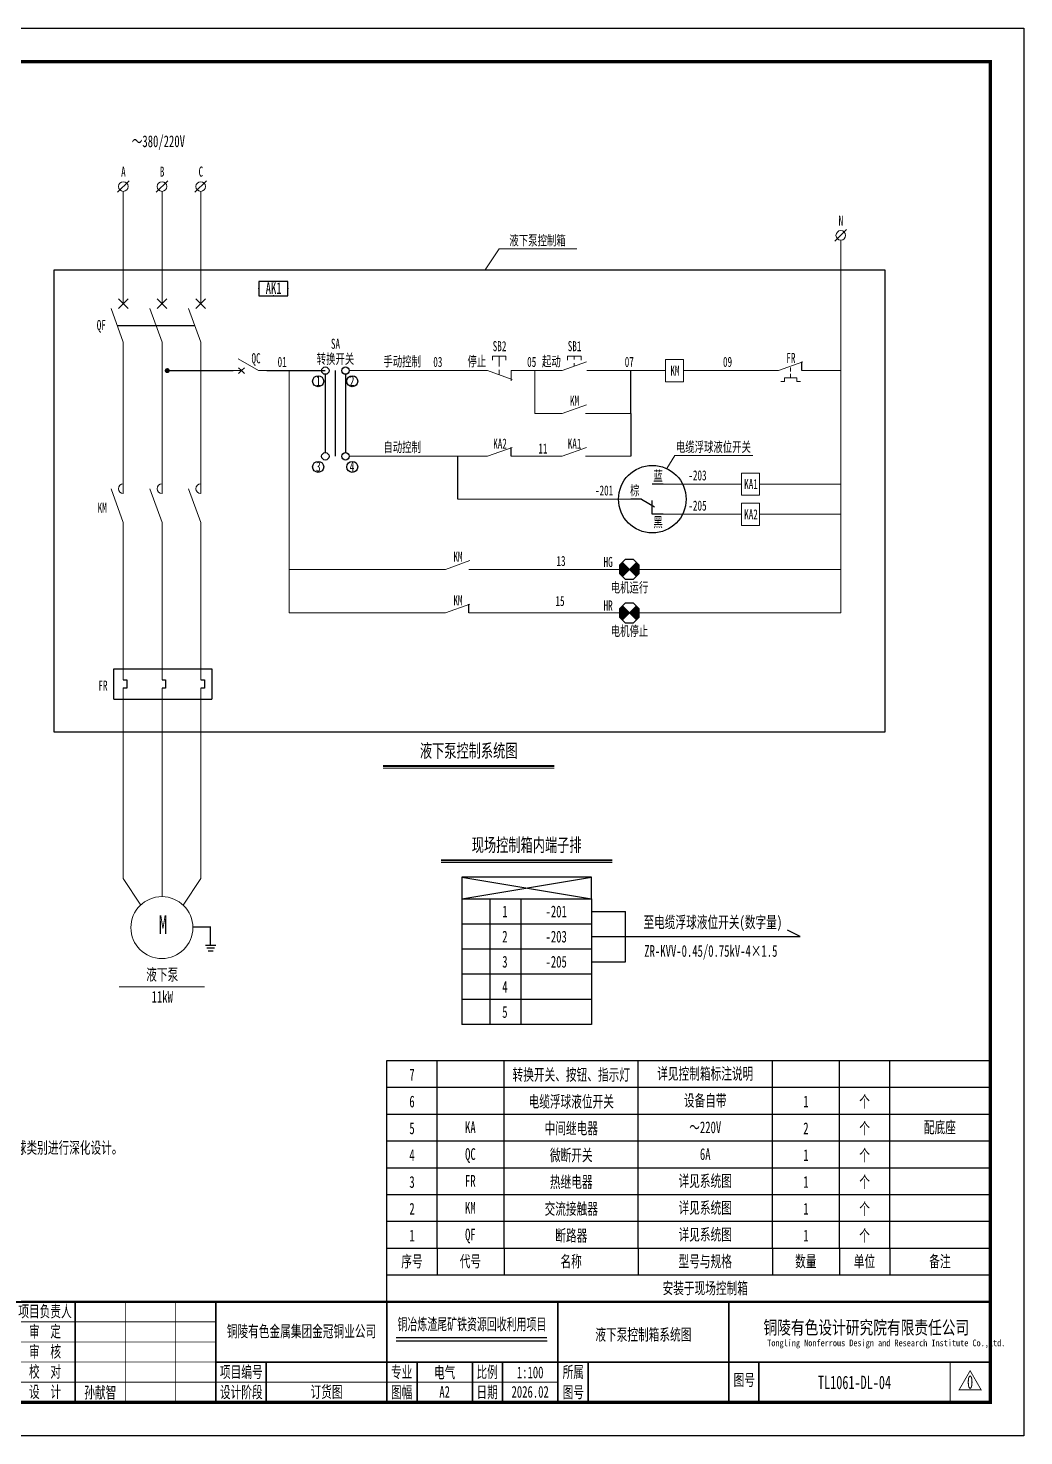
# Model space of a CAD drawing. Header units: millimetres. Extents: x 401220 to 2750366, y -101310 to 943175.
# Drawn here: x 1138805 to 1168505, y 11312 to 53312 of the extents above; entities that cross this region are included whole.
import ezdxf
from ezdxf.enums import TextEntityAlignment as Align

# ---------------------------------------------------------------- set-up
doc = ezdxf.new("R2010")
doc.units = ezdxf.units.MM
for name, pattern in [('DASHED', [0.75, 0.5, -0.25]), ('常规', [20, 10, 0, 10]), ('接地线', [1460, 500, 500, -200, 60, -200])]:
    doc.linetypes.add(name, pattern=pattern)
for name, color, linetype, lineweight in [('01', 7, 'Continuous', 50), ('1轮廓实线层', 7, 'Continuous', 18), ('_0', 7, 'Continuous', 25), ('CAXA0层', 7, 'Continuous', 25), ('SW', 8, 'Continuous', 20)]:
    doc.layers.add(name, color=color, linetype=linetype, lineweight=lineweight)
for name, color, linetype in [('4虚线层', 6, 'DASHED'), ('MX', 3, 'Continuous'), ('TEXT', 4, 'Continuous'), ('动力平面导线层', 3, '常规'), ('动力平面设备层', 1, 'Continuous'), ('图框', 7, 'Continuous'), ('标注-照明', 7, 'Continuous'), ('照明平面导线层', 3, 'Continuous'), ('照明平面设备层', 1, 'Continuous'), ('电气-接地设计-接地线', 3, '接地线')]:
    doc.layers.add(name, color=color, linetype=linetype)
doc.styles.add('HZ', font='simsun.ttf', dxfattribs={"width": 0.75})
doc.styles.add('标准', font='NSimSun.ttf', dxfattribs={"width": 0.667})

# ---------------------------------------------------------------- blocks, each defined once
blk = doc.blocks.new('HHG')
at = {"layer": '01', "color": 3, "lineweight": 30}
for p, q in [((959, 450), (640, 450)), ((320, 0), (0, 0)), ((320, 0), (708, -224)), ((640, -452), (640, -42)), ((959, -452), (640, -452))]:
    blk.add_line(p, q, dxfattribs=at)
blk = doc.blocks.new('*U31')
at = {"layer": '1轮廓实线层'}
for p, q in [((0, 15), (0, 10)), ((0, 5), (-3.5, 11.06)), ((0, 10), (-0.88, 10.88)), ((0, 10), (-0.88, 9.12)), ((0, 10), (0.88, 10.88)), ((0, 10), (0.88, 9.12)), ((0, 5), (0, 0))]:
    blk.add_line(p, q, dxfattribs=at)
blk = doc.blocks.new('PLA1')
at = {"color": 0, "linetype": 'ByBlock', "lineweight": -2}
for p, q in [((-500, 500), (-500, 0)), ((500, 500), (-500, 500)), ((500, 0), (500, 500)), ((-500, 0), (500, 0))]:
    blk.add_line(p, q, dxfattribs=at)
for p in [(0, 500), (-500, 250), (0, 0), (500, 250)]:
    blk.add_point(p, dxfattribs=at)
blk = doc.blocks.new('3')
at = {"layer": 'TEXT', "color": 7, "lineweight": 25, "style": 'HZ', "width": 0.75}
for s, height, p in [('铜陵有色设计研究院有限责任公司', 400, (221501, 249018)), ('Tongling Nonferrous Design and Research Institute Co.,Ltd.', 200, (221613, 248659))]:
    blk.add_text(s, height=height, dxfattribs=at).set_placement(p)
blk = doc.blocks.new('铜陵有色图签02')
at = {"layer": '图框', "linetype": 'Continuous', "lineweight": 50}
for p, q in [((-38401, 3003), (-38401, 1)), ((-29100, 3001), (-29100, 0))]:
    blk.add_line(p, q, dxfattribs=at)
at = {"layer": '图框', "color": 7, "linetype": 'Continuous', "lineweight": 25}
for p, q in [((-36201, 3010), (-36201, 9)), ((-34701, 3010), (-34701, 9)), ((-33401, 3017), (-33401, 16)), ((-31901, 3017), (-31901, 16)), ((-30601, 3017), (-30601, 16)), ((-29100, 1201), (-37501, 1201))]:
    blk.add_line(p, q, dxfattribs=at)
at = {"layer": '图框', "color": 7, "linetype": 'Continuous', "lineweight": 35}
for p, q in [((-27300, 3001), (-27300, 1)), ((-21600, 1197), (-21600, -3)), ((-17100, 1200), (-17100, 0)), ((-15450, 0), (-15450, 1200)), ((-14550, 1200), (-14550, 0)), ((-12000, 1201), (-12000, 1)), ((-6900, 1202), (-6900, 2))]:
    blk.add_line(p, q, dxfattribs=at)
at = {"layer": '图框', "lineweight": 25}
blk.add_line((-17723, 1830), (-13223, 1830), dxfattribs=at)
at = {"layer": '图框', "lineweight": 70, "const_width": 70}
blk.add_lwpolyline([(-17980, 3001), (0, 3001), (-38401, 3001)], dxfattribs=at)
at = {"layer": '图框', "color": 7, "linetype": 'Continuous', "lineweight": 25, "const_width": 25}
for points in [[(-37501, 3000), (-37501, 0)], [(-25800, 3001), (-25800, 1)], [(-24300, 3001), (-24300, 1)], [(-23100, 2401), (-37501, 2401)], [(-23100, 1801), (-37501, 1801)], [(-23100, 1201), (-29100, 1201)], [(-602, 943), (-932, 371), (-272, 371), (-602, 943)], [(-12900, 600), (-18000, 600), (-37501, 600)]]:
    blk.add_lwpolyline(points, dxfattribs=at)
at = {"layer": '图框', "linetype": 'Continuous', "lineweight": 50, "const_width": 50}
for points in [[(-23100, 3001), (-23100, 1)], [(-18000, 3000), (-18000, 0)]]:
    blk.add_lwpolyline(points, dxfattribs=at)
at = {"layer": '图框', "lineweight": 50, "const_width": 50}
for points in [[(-12900, 3001), (-12900, 1)], [(-7800, 3001), (-7800, 1)], [(0, 3000), (0, 0)], [(-23100, 1200), (0, 1200)]]:
    blk.add_lwpolyline(points, dxfattribs=at)
at = {"layer": '图框', "lineweight": 25, "const_width": 35}
blk.add_lwpolyline([(-17723, 1930), (-13223, 1930)], dxfattribs=at)
at = {"layer": '图框', "color": 7, "linetype": 'Continuous', "lineweight": 35, "const_width": 25}
blk.add_lwpolyline([(-1200, 1201), (-1200, 0)], dxfattribs=at)
at = {"layer": '图框', "linetype": 'Continuous', "lineweight": 70, "const_width": 70}
blk.add_lwpolyline([(-38401, 1), (0, 0)], dxfattribs=at)
at = {"layer": '图框', "lineweight": 25}
blk.add_blockref('3', (-228268, -246986), dxfattribs=at)
at = {"layer": 'TEXT', "color": 7, "lineweight": 25, "style": '标准', "width": 0.667}
for s, height, p in [('项目负责人', 350, (-28197, 2541)), ('总  图', 300, (-36862, 2555)), ('建  筑', 300, (-34062, 2562)), ('热  工', 300, (-31262, 2562)), ('会', 300, (-37942, 2054)), ('冶  炼', 300, (-36862, 1955)), ('化  工', 300, (-34062, 1962)), ('给排水', 300, (-31262, 1962)), ('审  定', 350, (-28197, 1941)), ('签', 300, (-37942, 1404)), ('选  矿', 300, (-36862, 1355)), ('暖  通', 300, (-34062, 1362)), ('自  控', 300, (-31262, 1362)), ('审  核', 350, (-28197, 1341)), ('栏', 300, (-37942, 754)), ('采  矿', 300, (-36862, 754)), ('机  械', 300, (-34062, 761)), ('电  气', 300, (-31262, 761)), ('校  对', 350, (-28197, 741)), ('项目编号', 350, (-22343, 730)), ('专业', 350, (-17559, 730)), ('比例', 350, (-15009, 730)), ('所属', 350, (-12438, 730)), ('图号', 350, (-7339, 495)), ('专  业', 300, (-36862, 170)), ('签  字', 300, (-35449, 170)), ('专  业', 300, (-34062, 177)), ('签  字', 300, (-32649, 177)), ('专  业', 300, (-31262, 177)), ('签  字', 300, (-29849, 177)), ('设  计', 350, (-28197, 139)), ('设计阶段', 350, (-22343, 130)), ('图幅', 350, (-17559, 130)), ('日期', 350, (-15009, 130)), ('图号', 350, (-12438, 130))]:
    blk.add_text(s, height=height, dxfattribs=at).set_placement(p, align=Align.CENTER)

msp = doc.modelspace()

# ---------------------------------------------------------------- hatches: boundary and pattern name
at = {"linetype": 'ByBlock', "lineweight": 25}
h = msp.add_hatch(dxfattribs=at)
h.set_pattern_fill('ANSI31', color=3, scale=184.8, style=0)
h.set_pattern_definition([(45, (592336.674, 39359.81), (-16.3341666, 16.3341666), [])])
h.paths.add_polyline_path([(1156739.03428, 37164.84813), (1156530.1306, 37374.09897, 0.1991281417), (1156443.35428, 37164.84813, 0.1986966109), (1156529.78344, 36955.94444)])
h.paths.add_polyline_path([(1156948.28512, 37373.75181), (1156739.03428, 37164.84813), (1156947.93796, 36955.59729, 0.1991281417), (1157034.71428, 37164.84813, 0.1986966109)])
h = msp.add_hatch(dxfattribs=at)
h.set_pattern_fill('ANSI31', color=1, scale=184.8, style=0)
h.set_pattern_definition([(45, (592336.588, 38059.81), (-16.3341666, 16.3341666), [])])
h.paths.add_polyline_path([(1156738.94815, 35864.84813), (1156530.04447, 36074.09897, 0.1991281417), (1156443.26815, 35864.84813, 0.1986966109), (1156529.69731, 35655.94444)])
h.paths.add_polyline_path([(1156948.19899, 36073.75181), (1156738.94815, 35864.84813), (1156947.85184, 35655.59729, 0.1991281417), (1157034.62815, 35864.84813, 0.1986966109)])

# ---------------------------------------------------------------- linework, layer by layer
at = {"color": 0, "linetype": 'ByBlock', "lineweight": 20}
for p, q in [((1161183.91856, 43093.27095), (1158352.16541, 43093.27095)), ((1161368.56801, 42766.98434), (1161368.56801, 42875.52434)), ((1161368.56801, 42875.52434), (1161730.36801, 42875.52434)), ((1161549.46801, 43183.72095), (1161549.46801, 43063.12095)), ((1161549.46801, 42996.12434), (1161549.46801, 42875.52434)), ((1161730.36801, 42875.52434), (1161730.36801, 42766.98434)), ((1161260.02801, 42766.98434), (1161368.56801, 42766.98434)), ((1161730.36801, 42766.98434), (1161838.90801, 42766.98434)), ((1163045.32961, 39708.76383), (1160621.55185, 39708.76383)), ((1163045.32961, 38806.80714), (1160621.55185, 38806.80714))]:
    msp.add_line(p, q, dxfattribs=at)
at = {"color": 3, "linetype": 'ByBlock', "lineweight": 25}
for p, q in [((1156948.28512, 37373.75181), (1156529.78344, 36955.94444)), ((1156947.93796, 36955.59729), (1156530.1306, 37374.09897)), ((1151741.69715, 27983.10988), (1155608.72358, 27332.28039)), ((1151741.69715, 27332.28039), (1155608.72358, 27983.10988)), ((1151741.69715, 27332.28039), (1151741.69715, 23583.26776)), ((1151741.69715, 27332.28039), (1155608.72358, 27332.28039)), ((1152577.59178, 27332.28039), (1152577.59178, 23583.26776)), ((1153497.01369, 27332.28039), (1153497.01369, 23583.26776)), ((1155608.72358, 27332.28039), (1155608.72358, 23583.26776)), ((1155608.72358, 26582.47786), (1151741.69715, 26582.47786)), ((1155608.72358, 25832.67534), (1151741.69715, 25832.67534)), ((1155608.72358, 25082.87281), (1151741.69715, 25082.87281)), ((1155608.72358, 24333.07028), (1151741.69715, 24333.07028)), ((1155608.72358, 23583.26776), (1151741.69715, 23583.26776))]:
    msp.add_line(p, q, dxfattribs=at)
at = {"color": 1, "linetype": 'ByBlock', "lineweight": 25}
for p, q in [((1156948.19899, 36073.75181), (1156529.69731, 35655.94444)), ((1156947.85184, 35655.59729), (1156530.04447, 36074.09897))]:
    msp.add_line(p, q, dxfattribs=at)
at = {"linetype": 'ByBlock'}
for p, q in [((1141361.84493, 34196.88435), (1144284.23122, 34196.88435)), ((1141361.84493, 33292.0007), (1141361.84493, 34196.88435)), ((1144284.23122, 34196.88435), (1144284.23122, 33292.0007)), ((1141643.79903, 33872.60675), (1141751.60572, 33872.60675)), ((1141751.60572, 33616.2783), (1141643.79903, 33616.2783)), ((1141751.60572, 33872.60675), (1141751.60572, 33616.2783)), ((1142798.66463, 33872.60675), (1142906.47132, 33872.60675)), ((1142906.47132, 33616.2783), (1142798.66463, 33616.2783)), ((1142906.47132, 33872.60675), (1142906.47132, 33616.2783)), ((1143953.53023, 33872.60675), (1144061.33692, 33872.60675)), ((1144061.33692, 33616.2783), (1143953.53023, 33616.2783)), ((1144061.33692, 33872.60675), (1144061.33692, 33616.2783)), ((1141361.84493, 33292.0007), (1144284.23122, 33292.0007))]:
    msp.add_line(p, q, dxfattribs=at)
at = {"color": 1, "linetype": 'ByBlock'}
for p, q in [((1155608.72358, 26957.37913), (1156627.70447, 26957.37913)), ((1156627.70447, 25457.77407), (1156627.70447, 26957.37913)), ((1155608.72358, 26207.5766), (1156627.70447, 26207.5766)), ((1156627.70447, 26207.5766), (1161828.93558, 26207.5766)), ((1155608.72358, 25457.77407), (1156627.70447, 25457.77407))]:
    msp.add_line(p, q, dxfattribs=at)
at = {"color": 7, "linetype": 'ByBlock', "lineweight": 20, "const_width": 75}
msp.add_lwpolyline([(1142916.04665, 43093.27095, 1), (1142991.04665, 43093.27095, 1)], format="xyb", close=True, dxfattribs=at)
at = {"color": 3, "linetype": 'ByBlock', "lineweight": 25}
for points in [[(1156616.55961, 37460.52813), (1156443.35428, 37287.32279), (1156443.35428, 37042.37346), (1156616.55961, 36869.16813), (1156861.50895, 36869.16813), (1157034.71428, 37042.37346), (1157034.71428, 37287.32279), (1156861.50895, 37460.52813)], [(1151741.69715, 27332.28039), (1155608.72358, 27332.28039), (1155608.72358, 27983.10988), (1151741.69715, 27983.10988)]]:
    msp.add_lwpolyline(points, close=True, dxfattribs=at)
at = {"color": 1, "linetype": 'ByBlock', "lineweight": 25}
msp.add_lwpolyline([(1156616.47349, 36160.52813), (1156443.26815, 35987.32279), (1156443.26815, 35742.37346), (1156616.47349, 35569.16813), (1156861.42282, 35569.16813), (1157034.62815, 35742.37346), (1157034.62815, 35987.32279), (1156861.42282, 36160.52813)], close=True, dxfattribs=at)
at = {"layer": '4虚线层', "linetype": 'ByBlock', "ltscale": 0.1}
msp.add_circle((1157423.84434, 39258.89838), 1008.51282, dxfattribs=at)
at = {"layer": '_0', "color": 0, "linetype": 'ByBlock', "ltscale": 500}
msp.add_line((1141463.35128, 44443.39609), (1143773.08248, 44443.39609), dxfattribs=at)
at = {"layer": '_0', "color": 0, "linetype": 'ByBlock'}
msp.add_line((1143716.66047, 26502.11907), (1144248.9545, 26502.11907), dxfattribs=at)
at = {"layer": '_0', "linetype": 'ByBlock'}
msp.add_line((1144248.9545, 25953.74916), (1144248.9545, 26506.13306), dxfattribs=at)
at = {"layer": 'CAXA0层', "color": 2, "linetype": 'ByBlock', "lineweight": 40}
msp.add_line((1149397.68174, 31299.48894), (1154495.82703, 31299.48894), dxfattribs=at)
at = {"layer": 'CAXA0层', "color": 2, "linetype": 'ByBlock', "lineweight": 0}
msp.add_line((1149397.68174, 31234.00601), (1154495.82703, 31234.00601), dxfattribs=at)
at = {"layer": 'CAXA0层', "color": 3, "linetype": 'ByBlock', "lineweight": 40}
msp.add_line((1151126.13772, 28486.57908), (1156224.28301, 28486.57908), dxfattribs=at)
at = {"layer": 'CAXA0层', "color": 3, "linetype": 'ByBlock', "lineweight": 0}
msp.add_line((1151126.13772, 28421.09615), (1156224.28301, 28421.09615), dxfattribs=at)
at = {"layer": 'CAXA0层', "linetype": 'ByBlock', "lineweight": 0}
msp.add_line((1141518.59703, 24704.29548), (1144067.66967, 24704.29548), dxfattribs=at)
at = {"layer": 'MX', "color": 7, "linetype": 'ByBlock', "lineweight": 20}
for p, q in [((1141470.56919, 48414.11696), (1141817.02887, 48760.57664)), ((1142625.43479, 48414.11696), (1142971.89447, 48760.57664)), ((1143780.30039, 48414.11696), (1144126.76007, 48760.57664)), ((1141643.79903, 48443.15885), (1141643.79903, 45093.00799)), ((1142798.66463, 48443.15885), (1142798.66463, 45093.00799)), ((1143953.53023, 48443.15885), (1143953.53023, 45093.00799)), ((1162872.01899, 46954.35948), (1163218.47867, 47300.81916)), ((1141643.79903, 43938.14239), (1141282.90353, 44948.64979)), ((1141788.15723, 45237.36619), (1141499.44083, 44948.64979)), ((1141788.15723, 44948.64979), (1141499.44083, 45237.36619)), ((1142798.66463, 43938.14239), (1142437.76913, 44948.64979)), ((1142943.02283, 45237.36619), (1142654.30643, 44948.64979)), ((1142943.02283, 44948.64979), (1142654.30643, 45237.36619)), ((1143953.53023, 43938.14239), (1143592.63473, 44948.64979)), ((1144097.88843, 45237.36619), (1143809.17203, 44948.64979)), ((1144097.88843, 44948.64979), (1143809.17203, 45237.36619)), ((1141643.79903, 39425.51115), (1141643.79903, 43948.2765)), ((1142798.66463, 39425.51115), (1142798.66463, 43948.2765)), ((1143953.53023, 39425.51115), (1143953.53023, 43948.2765)), ((1141643.79903, 38559.36195), (1141282.90353, 39569.86935)), ((1142798.66463, 38559.36195), (1142437.76913, 39569.86935)), ((1143953.53023, 38559.36195), (1143592.63473, 39569.86935)), ((1141643.79903, 33872.60675), (1141643.79903, 38559.36195)), ((1142798.66463, 38559.36195), (1142798.66463, 33872.60675)), ((1143953.53023, 38559.36195), (1143953.53023, 33872.60675)), ((1141643.79903, 33625.13338), (1141643.79903, 27945.85905)), ((1142798.66463, 33616.2783), (1142798.66463, 27400.01464)), ((1143953.53023, 33616.2783), (1143953.53023, 27945.85905)), ((1141643.79903, 27945.85905), (1142170.05498, 27148.03348)), ((1143953.53023, 27945.85905), (1143427.27429, 27148.03348))]:
    msp.add_line(p, q, dxfattribs=at)
for centre, radius in [((1141643.79903, 48587.34336), 144.35795), ((1142798.66267, 48587.34336), 144.35795), ((1143953.52631, 48587.34336), 144.35795), ((1163045.24491, 47127.58589), 144.35795), ((1142793.13335, 26476.13871), 923.89248)]:
    msp.add_circle(centre, radius, dxfattribs=at)
for centre in [(1141643.79903, 39569.86935), (1142798.66463, 39569.86935), (1143953.53023, 39569.86935)]:
    msp.add_arc(centre, 144.3582, 89.999997225, 269.99999445, dxfattribs=at)
at = {"layer": 'SW', "color": 7, "linetype": 'ByBlock', "lineweight": 25}
for p, q in [((1149505.1661, 22512.41982), (1151005.1661, 22512.41982)), ((1149505.1661, 21712.41982), (1149505.1661, 22512.41982)), ((1151005.1661, 22512.41982), (1153005.1661, 22512.41982)), ((1151005.1661, 21712.41982), (1151005.1661, 22512.41982)), ((1153005.1661, 22512.41982), (1157005.1661, 22512.41982)), ((1153005.1661, 21712.41982), (1153005.1661, 22512.41982)), ((1157005.1661, 22512.41982), (1161005.1661, 22512.41982)), ((1157005.1661, 21712.41982), (1157005.1661, 22512.41982)), ((1161005.1661, 22512.41982), (1163005.1661, 22512.41982)), ((1161005.1661, 21712.41982), (1161005.1661, 22512.41982)), ((1163005.1661, 22512.41982), (1164505.1661, 22512.41982)), ((1163005.1661, 21712.41982), (1163005.1661, 22512.41982)), ((1164505.1661, 22512.41982), (1167505.1661, 22512.41982)), ((1164505.1661, 21712.41982), (1164505.1661, 22512.41982)), ((1149505.1661, 21712.41982), (1151005.1661, 21712.41982)), ((1149505.1661, 20912.41982), (1149505.1661, 21712.41982)), ((1151005.1661, 21712.41982), (1153005.1661, 21712.41982)), ((1151005.1661, 20912.41982), (1151005.1661, 21712.41982)), ((1153005.1661, 21712.41982), (1157005.1661, 21712.41982)), ((1153005.1661, 20912.41982), (1153005.1661, 21712.41982)), ((1157005.1661, 21712.41982), (1161005.1661, 21712.41982)), ((1157005.1661, 20912.41982), (1157005.1661, 21712.41982)), ((1161005.1661, 21712.41982), (1163005.1661, 21712.41982)), ((1161005.1661, 20912.41982), (1161005.1661, 21712.41982)), ((1163005.1661, 21712.41982), (1164505.1661, 21712.41982)), ((1163005.1661, 20912.41982), (1163005.1661, 21712.41982)), ((1164505.1661, 21712.41982), (1167505.1661, 21712.41982)), ((1164505.1661, 20912.41982), (1164505.1661, 21712.41982)), ((1149505.1661, 20912.41982), (1151005.1661, 20912.41982)), ((1149505.1661, 20112.41982), (1149505.1661, 20912.41982)), ((1151005.1661, 20912.41982), (1153005.1661, 20912.41982)), ((1151005.1661, 20112.41982), (1151005.1661, 20912.41982)), ((1153005.1661, 20912.41982), (1157005.1661, 20912.41982)), ((1153005.1661, 20112.41982), (1153005.1661, 20912.41982)), ((1157005.1661, 20912.41982), (1161005.1661, 20912.41982)), ((1157005.1661, 20112.41982), (1157005.1661, 20912.41982)), ((1161005.1661, 20912.41982), (1163005.1661, 20912.41982)), ((1161005.1661, 20112.41982), (1161005.1661, 20912.41982)), ((1163005.1661, 20912.41982), (1164505.1661, 20912.41982)), ((1163005.1661, 20112.41982), (1163005.1661, 20912.41982)), ((1164505.1661, 20912.41982), (1167505.1661, 20912.41982)), ((1164505.1661, 20112.41982), (1164505.1661, 20912.41982)), ((1149505.1661, 20112.41982), (1151005.1661, 20112.41982)), ((1149505.1661, 19312.41982), (1149505.1661, 20112.41982)), ((1151005.1661, 20112.41982), (1153005.1661, 20112.41982)), ((1151005.1661, 19312.41982), (1151005.1661, 20112.41982)), ((1153005.1661, 20112.41982), (1157005.1661, 20112.41982)), ((1153005.1661, 19312.41982), (1153005.1661, 20112.41982)), ((1157005.1661, 20112.41982), (1161005.1661, 20112.41982)), ((1157005.1661, 19312.41982), (1157005.1661, 20112.41982)), ((1161005.1661, 20112.41982), (1163005.1661, 20112.41982)), ((1161005.1661, 19312.41982), (1161005.1661, 20112.41982)), ((1163005.1661, 20112.41982), (1164505.1661, 20112.41982)), ((1163005.1661, 19312.41982), (1163005.1661, 20112.41982)), ((1164505.1661, 20112.41982), (1167505.1661, 20112.41982)), ((1164505.1661, 19312.41982), (1164505.1661, 20112.41982)), ((1149505.1661, 19312.41982), (1151005.1661, 19312.41982)), ((1149505.1661, 18512.41982), (1149505.1661, 19312.41982)), ((1151005.1661, 19312.41982), (1153005.1661, 19312.41982)), ((1151005.1661, 18512.41982), (1151005.1661, 19312.41982)), ((1153005.1661, 19312.41982), (1157005.1661, 19312.41982)), ((1153005.1661, 18512.41982), (1153005.1661, 19312.41982)), ((1157005.1661, 19312.41982), (1161005.1661, 19312.41982)), ((1157005.1661, 18512.41982), (1157005.1661, 19312.41982)), ((1161005.1661, 19312.41982), (1163005.1661, 19312.41982)), ((1161005.1661, 18512.41982), (1161005.1661, 19312.41982)), ((1163005.1661, 19312.41982), (1164505.1661, 19312.41982)), ((1163005.1661, 18512.41982), (1163005.1661, 19312.41982)), ((1164505.1661, 19312.41982), (1167505.1661, 19312.41982)), ((1164505.1661, 18512.41982), (1164505.1661, 19312.41982)), ((1149505.1661, 18512.41982), (1151005.1661, 18512.41982)), ((1149505.1661, 17712.41982), (1149505.1661, 18512.41982)), ((1151005.1661, 18512.41982), (1153005.1661, 18512.41982)), ((1151005.1661, 17712.41982), (1151005.1661, 18512.41982)), ((1153005.1661, 18512.41982), (1157005.1661, 18512.41982)), ((1153005.1661, 17712.41982), (1153005.1661, 18512.41982)), ((1157005.1661, 18512.41982), (1161005.1661, 18512.41982)), ((1157005.1661, 17712.41982), (1157005.1661, 18512.41982)), ((1161005.1661, 18512.41982), (1163005.1661, 18512.41982)), ((1161005.1661, 17712.41982), (1161005.1661, 18512.41982)), ((1163005.1661, 18512.41982), (1164505.1661, 18512.41982)), ((1163005.1661, 17712.41982), (1163005.1661, 18512.41982)), ((1164505.1661, 18512.41982), (1167505.1661, 18512.41982)), ((1164505.1661, 17712.41982), (1164505.1661, 18512.41982)), ((1149505.1661, 17712.41982), (1151005.1661, 17712.41982)), ((1149505.1661, 16912.41982), (1149505.1661, 17712.41982)), ((1151005.1661, 17712.41982), (1153005.1661, 17712.41982)), ((1151005.1661, 16912.41982), (1151005.1661, 17712.41982)), ((1153005.1661, 17712.41982), (1157005.1661, 17712.41982)), ((1153005.1661, 16912.41982), (1153005.1661, 17712.41982)), ((1157005.1661, 17712.41982), (1161005.1661, 17712.41982)), ((1157005.1661, 16912.41982), (1157005.1661, 17712.41982)), ((1161005.1661, 17712.41982), (1163005.1661, 17712.41982)), ((1161005.1661, 16912.41982), (1161005.1661, 17712.41982)), ((1163005.1661, 17712.41982), (1164505.1661, 17712.41982)), ((1163005.1661, 16912.41982), (1163005.1661, 17712.41982)), ((1164505.1661, 17712.41982), (1167505.1661, 17712.41982)), ((1164505.1661, 16912.41982), (1164505.1661, 17712.41982)), ((1149505.1661, 16112.41982), (1149505.1661, 16912.41982)), ((1149505.1661, 16912.41982), (1167505.1661, 16912.41982)), ((1151005.1661, 16912.41982), (1151005.1661, 16112.41982)), ((1153005.1661, 16912.41982), (1153005.1661, 16112.41982)), ((1157005.1661, 16912.41982), (1157005.1661, 16112.41982)), ((1161005.1661, 16912.41982), (1161005.1661, 16112.41982)), ((1163005.1661, 16912.41982), (1163005.1661, 16112.41982)), ((1164505.1661, 16912.41982), (1164505.1661, 16112.41982)), ((1149505.1661, 16112.41982), (1167505.1661, 16112.41982)), ((1149505.1661, 15312.41982), (1149505.1661, 16112.41982))]:
    msp.add_line(p, q, dxfattribs=at)
at = {"layer": 'TEXT', "color": 7, "linetype": 'ByBlock', "ltscale": 100}
for centre in [(1147669.22667, 43093.27095), (1148272.71417, 43093.27095)]:
    msp.add_circle(centre, 109.725, dxfattribs=at)
at = {"layer": '动力平面导线层', "color": 0, "linetype": 'ByBlock', "lineweight": -3, "ltscale": 100}
for p, q in [((1161885.65981, 43093.27095), (1161885.65981, 43354.70302)), ((1153208.95897, 40537.02257), (1153208.95897, 40798.45464)), ((1151954.27704, 35864.84813), (1151954.27704, 36126.2802))]:
    msp.add_line(p, q, dxfattribs=at)
at = {"layer": '动力平面导线层', "color": 0, "linetype": 'ByBlock'}
for p, q in [((1156783.27332, 41815.14676), (1156783.27332, 40537.02257)), ((1151618.12868, 39258.89838), (1151618.12868, 40537.02257))]:
    msp.add_line(p, q, dxfattribs=at)
at = {"layer": '动力平面导线层', "color": 4, "linetype": 'ByBlock'}
msp.add_lwpolyline([(1139584.62019, 46104.3651), (1164358.06224, 46104.3651), (1164358.06224, 32306.98208), (1139584.62019, 32306.98208)], close=True, dxfattribs=at)
at = {"layer": '动力平面设备层', "color": 1, "linetype": 'ByBlock', "lineweight": -3, "ltscale": 100}
msp.add_line((1161828.93558, 26207.5766), (1161452.3713, 26400.78326), dxfattribs=at)
at = {"layer": '动力平面设备层', "color": 0, "linetype": 'ByBlock', "lineweight": -3, "ltscale": 100}
for p, q in [((1144094.18291, 25953.74916), (1144403.7261, 25953.74916)), ((1144135.8928, 25869.53468), (1144362.01621, 25869.53468)), ((1144177.60269, 25785.32021), (1144320.30631, 25785.32021))]:
    msp.add_line(p, q, dxfattribs=at)
at = {"layer": '图框', "linetype": 'Continuous', "lineweight": 100, "const_width": 100}
msp.add_lwpolyline([(1111605.1661, 12312.0058), (1167505.1661, 12312.0058), (1167505.1661, 52312.0058), (1111605.1661, 52312.0058)], close=True, dxfattribs=at)
at = {"layer": '标注-照明', "linetype": 'ByBlock', "lineweight": 25, "ltscale": 100}
for p, q in [((1142953.53023, 43093.27095), (1144921.37612, 43093.27095)), ((1145921.37612, 43093.27095), (1147665.53237, 43093.27095)), ((1147669.22667, 42983.54595), (1147669.22667, 40646.74757)), ((1148272.71417, 42983.54595), (1148272.71417, 40646.74757))]:
    msp.add_line(p, q, dxfattribs=at)
at = {"layer": '标注-照明', "color": 0, "linetype": 'ByBlock', "lineweight": 25, "ltscale": 100}
msp.add_line((1147971.1809, 40537.02257), (1147971.1809, 43093.27095), dxfattribs=at)
at = {"layer": '标注-照明', "linetype": 'ByBlock', "lineweight": 25, "ltscale": 100}
for centre, radius in [((1147455.931, 42777.91919), 164.79793), ((1148472.17205, 42777.91919), 164.79793), ((1147455.931, 40221.67081), 164.79793), ((1147669.22667, 40537.02257), 109.725), ((1148272.71417, 40537.02257), 109.725), ((1148472.17205, 40221.67081), 164.79793)]:
    msp.add_circle(centre, radius, dxfattribs=at)
at = {"layer": '照明平面导线层', "color": 4, "linetype": 'ByBlock', "lineweight": 20}
for q in [(1152442.00035, 46104.3651), (1155173.21549, 46728.9608)]:
    msp.add_line((1152850.03048, 46728.9608), q, dxfattribs=at)
at = {"layer": '照明平面导线层', "color": 0, "linetype": 'ByBlock', "lineweight": 20}
for p, q in [((1163045.3723, 35864.84813), (1163045.24883, 46983.22794)), ((1152858.08835, 43324.38924), (1152858.08835, 43524.88674)), ((1152858.08835, 43218.58188), (1152858.08835, 43318.83063)), ((1154730.5874, 43093.27095), (1155461.70153, 43354.70302)), ((1155096.14447, 43424.63799), (1155096.14447, 43524.88674)), ((1155096.14447, 43223.98698), (1155096.14447, 43319.18006)), ((1161183.91856, 43093.27095), (1161915.03269, 43354.70302)), ((1146590.00552, 43093.27095), (1146590.0976, 35864.84813)), ((1148382.43917, 43093.27095), (1152507.21772, 43093.27095)), ((1152507.21772, 43093.27095), (1153238.33186, 42831.83887)), ((1152858.08835, 42967.80649), (1152858.08835, 43118.33313)), ((1154730.5874, 43093.27095), (1153208.95897, 43093.27095)), ((1153208.95897, 43093.27095), (1153208.95897, 42792.05124)), ((1153919.59733, 43093.27095), (1153919.59733, 41815.14676)), ((1155473.28688, 43093.27095), (1157816.41793, 43093.27095)), ((1161885.65981, 43093.27095), (1163045.26525, 43093.27095)), ((1154730.5874, 41815.14676), (1155461.70153, 42076.57883)), ((1154730.5874, 41815.14676), (1153919.59733, 41815.14676)), ((1155432.32865, 41815.14676), (1156783.27332, 41815.14676)), ((1152507.21772, 40537.02257), (1153238.33186, 40798.45464)), ((1154730.5874, 40537.02257), (1155461.70153, 40798.45464)), ((1148382.43917, 40537.02257), (1152507.21772, 40537.02257)), ((1153208.95897, 40537.02257), (1154730.5874, 40537.02257)), ((1155432.32865, 40537.02257), (1156783.27332, 40537.02257)), ((1157742.67332, 39708.76383), (1160085.80437, 39708.76383)), ((1151618.12868, 39258.89838), (1156783.27332, 39258.89838)), ((1157742.67332, 38806.80714), (1160085.80437, 38806.80714)), ((1151252.62191, 37164.84813), (1151983.73605, 37426.2802)), ((1146590.0136, 37164.84813), (1151252.62191, 37164.84813)), ((1151954.36316, 37164.84813), (1156443.35428, 37164.84813)), ((1157034.71428, 37164.84813), (1163045.43021, 37164.84813)), ((1151252.53579, 35864.84813), (1151983.64992, 36126.2802)), ((1146589.92747, 35864.84813), (1151252.53579, 35864.84813)), ((1151954.27704, 35864.84813), (1156443.26815, 35864.84813)), ((1157034.62815, 35864.84813), (1163045.3723, 35864.84813))]:
    msp.add_line(p, q, dxfattribs=at)
at = {"layer": '照明平面导线层', "color": 6, "linetype": 'ByBlock', "lineweight": 20}
for q in [(1157851.47176, 40172.26189), (1160418.88837, 40566.55338)]:
    msp.add_line((1158095.70336, 40566.55338), q, dxfattribs=at)
at = {"layer": '照明平面导线层', "color": 0, "linetype": 'ByBlock', "lineweight": 20}
for points in [[(1153058.58585, 43404.58824), (1153058.58585, 43524.88674), (1152657.59085, 43524.88674), (1152657.59085, 43404.58824)], [(1155296.64197, 43404.58824), (1155296.64197, 43524.88674), (1154895.64697, 43524.88674), (1154895.64697, 43404.58824)]]:
    msp.add_lwpolyline(points, dxfattribs=at)
for points in [[(1157816.41793, 43424.04429), (1158352.16541, 43424.04429), (1158352.16541, 42762.4976), (1157816.41793, 42762.4976)], [(1160085.80437, 40039.53718), (1160621.55185, 40039.53718), (1160621.55185, 39377.99049), (1160085.80437, 39377.99049)], [(1160085.80437, 39137.58049), (1160621.55185, 39137.58049), (1160621.55185, 38476.0338), (1160085.80437, 38476.0338)]]:
    msp.add_lwpolyline(points, close=True, dxfattribs=at)
at = {"layer": '照明平面设备层', "color": 0, "lineweight": -3, "ltscale": 100}
msp.add_lwpolyline([(1109105.1661, 53312.0058), (1168505.1661, 53312.0058), (1168505.1661, 11312.0058), (1109105.1661, 11312.0058)], close=True, dxfattribs=at)
at = {"layer": '电气-接地设计-接地线', "color": 0, "linetype": 'ByBlock', "lineweight": -3}
msp.add_line((1156783.27332, 41815.14676), (1156783.27332, 43093.27095), dxfattribs=at)

# ---------------------------------------------------------------- block references
at = {"layer": '_0', "color": 3, "linetype": 'ByBlock', "xscale": -100, "yscale": 100, "zscale": 100, "rotation": 90}
msp.add_blockref('*U31', (1146171.37612, 43093.27095), dxfattribs=at)
at = {"layer": '动力平面导线层', "color": 0, "linetype": 'ByBlock'}
msp.add_blockref('HHG', (1156783.27332, 39258.89838), dxfattribs=at)
at = {"layer": '图框', "lineweight": 25}
msp.add_blockref('铜陵有色图签02', (1167505.1661, 12312.0058), dxfattribs=at)
at = {"layer": '照明平面设备层', "color": 1, "linetype": 'ByBlock', "lineweight": 30, "xscale": 0.8640000019222498, "yscale": 0.8640000019222498, "zscale": 0.8640000019222498}
msp.add_blockref('PLA1', (1146120.05723, 45325.96552), dxfattribs=at)

# ---------------------------------------------------------------- texts
at = {"layer": 'SW', "color": 7, "linetype": 'ByBlock', "lineweight": 25, "style": '标准', "width": 0.667}
for s, p in [('AK1', (1146128.67309, 45381.16538)), ('1', (1153025.82211, 26782.47786)), ('-201', (1154555.11517, 26782.47786)), ('至电缆浮球液位开关(数字量)', (1159226.88891, 26464.78507)), ('2', (1153025.82211, 26032.67534)), ('-203', (1154555.11517, 26032.67534)), ('3', (1153025.82211, 25282.87281)), ('-205', (1154555.11517, 25282.87281)), ('ZR-KVV-0.45/0.75kV-4×1.5', (1159169.91385, 25604.84763)), ('4', (1153025.82211, 24533.07028)), ('5', (1153025.82211, 23783.26776)), ('转换开关、按钮、指示灯', (1155005.1661, 21912.41982)), ('详见控制箱标注说明', (1159001.30875, 21943.33326)), ('7', (1150255.1661, 21912.41982)), ('6', (1150255.1661, 21112.41982)), ('电缆浮球液位开关', (1155005.1661, 21112.41982)), ('设备自带', (1159001.30875, 21143.33326)), ('1', (1162005.1661, 21112.41982)), ('个', (1163755.1661, 21112.41982)), ('5', (1150255.1661, 20312.41982)), ('KA', (1151996.30875, 20343.33326)), ('中间继电器', (1155005.1661, 20312.41982)), ('～220V', (1159001.30875, 20343.33326)), ('2', (1162005.1661, 20312.41982)), ('个', (1163755.1661, 20312.41982)), ('配底座', (1166001.30875, 20343.33326)), ('4', (1150255.1661, 19512.41982)), ('QC', (1151996.30875, 19543.33326)), ('微断开关', (1155005.1661, 19512.41982)), ('6A', (1159001.30875, 19543.33326)), ('1', (1162005.1661, 19512.41982)), ('个', (1163755.1661, 19512.41982)), ('3', (1150255.1661, 18712.41982)), ('FR', (1151996.30875, 18743.33326)), ('热继电器', (1155005.1661, 18712.41982)), ('详见系统图', (1159001.30875, 18743.33326)), ('1', (1162005.1661, 18712.41982)), ('个', (1163755.1661, 18712.41982)), ('2', (1150255.1661, 17912.41982)), ('KM', (1151996.30875, 17943.33326)), ('交流接触器', (1155005.1661, 17912.41982)), ('详见系统图', (1159001.30875, 17943.33326)), ('1', (1162005.1661, 17912.41982)), ('个', (1163755.1661, 17912.41982)), ('1', (1150255.1661, 17112.41982)), ('QF', (1151996.30875, 17143.33326)), ('断路器', (1155005.1661, 17112.41982)), ('详见系统图', (1159001.30875, 17143.33326)), ('1', (1162005.1661, 17112.41982)), ('个', (1163755.1661, 17112.41982)), ('序号', (1150253.30875, 16343.33326)), ('代号', (1151996.30875, 16343.33326)), ('名称', (1155001.30875, 16343.33326)), ('型号与规格', (1159001.30875, 16343.33326)), ('数量', (1162001.30875, 16343.33326)), ('单位', (1163751.30875, 16343.33326)), ('备注', (1166001.30875, 16343.33326)), ('安装于现场控制箱', (1159001.30875, 15543.33326))]:
    msp.add_text(s, height=350, dxfattribs=at).set_placement(p, align=Align.CENTER)
at = {"layer": 'SW', "color": 2, "linetype": 'ByBlock', "lineweight": 25, "style": '标准', "width": 0.667}
msp.add_text('液下泵控制系统图', height=400, dxfattribs=at).set_placement((1151946.52665, 31554.50297), align=Align.CENTER)
at = {"layer": 'SW', "color": 3, "linetype": 'ByBlock', "lineweight": 25, "style": '标准', "width": 0.667}
msp.add_text('现场控制箱内端子排', height=400, dxfattribs=at).set_placement((1153674.98264, 28741.5931), align=Align.CENTER)
at = {"layer": 'SW', "color": 4, "linetype": 'ByBlock', "lineweight": 25, "style": '标准', "width": 0.667}
for s, p in [('液下泵', (1142804.54246, 24899.69386)), ('11kW', (1142804.54246, 24236.13913))]:
    msp.add_text(s, height=350, dxfattribs=at).set_placement(p, align=Align.CENTER)
at = {"layer": 'SW', "color": 4, "linetype": 'Continuous', "lineweight": 25, "style": '标准'}
for s, height, width, p in [('铜冶炼渣尾矿铁资源回收利用项目', 350, 0.62, (1152042.68972, 14469.82759)), ('铜陵有色金属集团金冠铜业公司', 350, 0.667, (1146959.01926, 14258.2812)), ('液下泵控制箱系统图', 350, 0.667, (1157156.07751, 14157.50472)), ('电气', 350, 0.667, (1151229.3426, 13030.2718)), ('1:100', 350, 0.667, (1153779.3426, 13030.2718)), ('TL1061-DL-04', 400, 0.667, (1163454.4805, 12707.06233)), ('0', 400, 0.667, (1166902.93858, 12718.55214)), ('A2', 350, 0.667, (1151229.3426, 12450.56975)), ('2026.02', 350, 0.667, (1153779.3426, 12450.56975))]:
    msp.add_text(s, height=height, dxfattribs=dict(at, width=width)).set_placement(p, align=Align.CENTER)
at = {"layer": 'SW', "color": 7, "linetype": 'Continuous', "lineweight": 25, "style": '标准', "width": 0.667}
msp.add_text('孙献智', height=350, dxfattribs=at).set_placement((1140956.9035, 12432.52413), align=Align.CENTER)
at = {"layer": 'SW', "color": 1, "linetype": 'Continuous', "lineweight": 25, "style": '标准', "width": 0.667}
msp.add_text('订货图', height=350, dxfattribs=at).set_placement((1147704.58982, 12450.56975), align=Align.CENTER)
at = {"layer": 'SW', "color": 0, "linetype": 'ByBlock', "lineweight": 25, "insert": (1129945.71512, 21834.26902), "char_height": 350, "width": 23102.543168, "attachment_point": 1, "style": '标准'}
msp.add_mtext('设计说明：\\P{\\W0.7;    1、\\W0.667;\\C7;本型号控制箱共有1个。\\P\\W0.7;\\C0;    2、\\W0.667;\\C7;控制箱采用聚碳酸酯材质，防护等级IP54。\\P\\W0.7;\\C0;    3、\\W0.667;\\C7;本控制原理图作为参考，电气设备成套商根据不同浮球类别进行深化设计。}', dxfattribs=at)
at = {"layer": 'TEXT', "color": 7, "linetype": 'ByBlock', "ltscale": 100, "style": '标准', "width": 0.667}
for s, height, p in [('～380/220V', 350, (1142687.985, 49762.36883)), ('A', 300, (1141646.17859, 48881.9276)), ('B', 300, (1142801.04419, 48881.9276)), ('C', 300, (1143955.90979, 48881.9276)), ('N', 300, (1163047.62839, 47422.17013)), ('QF', 300, (1140986.86152, 44303.79627)), ('SA', 300, (1147972.14492, 43744.79394)), ('SB2', 300, (1152866.26074, 43673.54609)), ('SB1', 300, (1155104.31686, 43673.54609)), ('QC', 300, (1145602.7425, 43313.51414)), ('转换开关', 300, (1147972.14492, 43295.75335)), ('手动控制', 300, (1149960.79655, 43219.3052)), ('停止', 300, (1152188.76244, 43223.98438)), ('起动', 300, (1154412.13212, 43223.98438)), ('FR', 300, (1161557.64802, 43322.52195)), ('1', 300, (1147461.68923, 42638.65368)), ('2', 300, (1148466.73915, 42638.65368)), ('KM', 300, (1158097.82824, 42942.83744)), ('KM', 300, (1155104.31686, 42044.39776)), ('自动控制', 300, (1149960.79655, 40663.05682)), ('KA2', 300, (1152880.94718, 40766.27357)), ('KA1', 300, (1155104.31686, 40766.27357)), ('3', 300, (1147461.68923, 40082.4053)), ('4', 300, (1148466.73915, 40082.4053)), ('蓝', 300, (1157593.83315, 39801.79356)), ('棕', 300, (1156900.25104, 39371.17841)), ('KA1', 300, (1160367.21468, 39558.33033)), ('KM', 300, (1141012.63977, 38852.83673)), ('黑', 300, (1157593.83315, 38423.98121)), ('KA2', 300, (1160367.21468, 38656.37364)), ('KM', 300, (1151626.35137, 37394.09913)), ('HG', 300, (1156105.84484, 37236.9859)), ('电机运行', 300, (1156742.04728, 36476.35786)), ('KM', 300, (1151626.26525, 36094.09913)), ('HR', 300, (1156105.75871, 35936.9859)), ('电机停止', 300, (1156741.96115, 35176.35786)), ('FR', 300, (1141037.00426, 33548.0365)), ('M', 550, (1142825.87076, 26288.92762))]:
    msp.add_text(s, height=height, dxfattribs=at).set_placement(p, align=Align.CENTER)
at = {"layer": 'TEXT', "color": 4, "linetype": 'ByBlock', "ltscale": 100, "style": '标准', "width": 0.667}
msp.add_text('液下泵控制箱', height=300, dxfattribs=at).set_placement((1153999.5665, 46830.41582), align=Align.CENTER)
at = {"layer": 'TEXT', "color": 2, "linetype": 'ByBlock', "ltscale": 100, "style": '标准', "width": 0.667}
for s, p in [('01', (1146381.84311, 43205.11888)), ('03', (1151025.3036, 43205.11888)), ('05', (1153824.5472, 43205.11888)), ('07', (1156736.35162, 43205.11888)), ('09', (1159667.37821, 43205.11888)), ('11', (1154160.27569, 40620.49013)), ('-203', (1158769.89358, 39819.27617)), ('-201', (1155984.5826, 39369.41071)), ('-205', (1158769.89358, 38917.31948)), ('13', (1154698.75287, 37265.48928)), ('15', (1154668.72282, 36070.83265))]:
    msp.add_text(s, height=300, dxfattribs=at).set_placement(p, align=Align.CENTER)
at = {"layer": 'TEXT', "color": 6, "linetype": 'ByBlock', "ltscale": 100, "style": '标准', "width": 0.667}
msp.add_text('电缆浮球液位开关', height=300, dxfattribs=at).set_placement((1159245.23939, 40668.0084), align=Align.CENTER)

doc.saveas('drawing.dxf')
